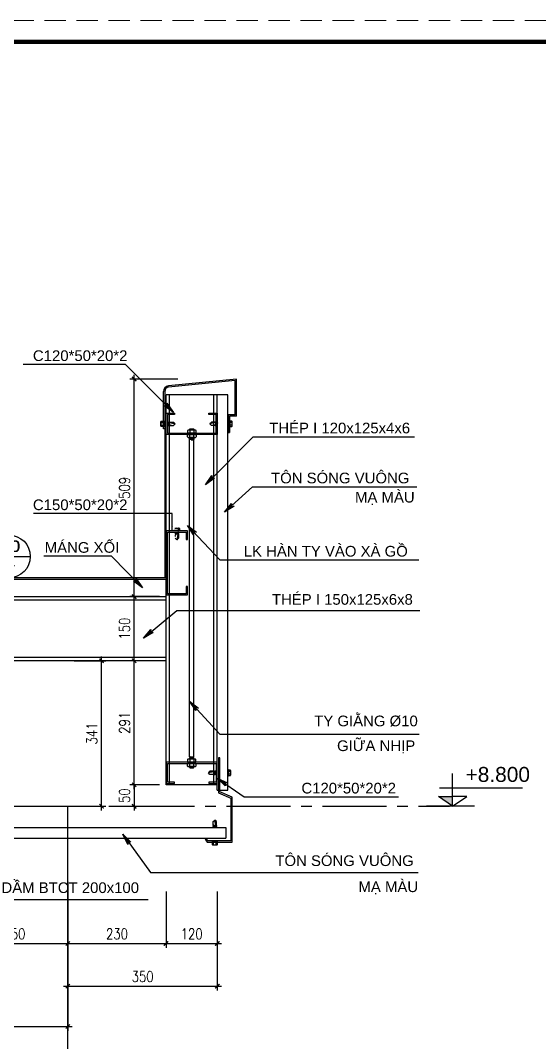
# Model space of a CAD drawing. Header units: inches. Extents: x 651127 to 1529722, y 768575 to 1021311.
# Drawn here: x 1108826 to 1120983, y 804050 to 827975 of the extents above; entities that cross this region are included whole.
import ezdxf
from ezdxf.enums import TextEntityAlignment as Align

# ---------------------------------------------------------------- set-up
doc = ezdxf.new("R2010")
doc.units = ezdxf.units.IN
doc.header["$LTSCALE"] = 1000
doc.header["$MEASUREMENT"] = 0
for name, pattern in [('CENTER2', [1.125, 0.75, -0.125, 0.125, -0.125]), ('HIDDEN', [0.375, 0.25, -0.125]), ('HIDDEN2', [0.1875, 0.125, -0.0625])]:
    doc.linetypes.add(name, pattern=pattern)
doc.layers.get('DEFPOINTS').update_dxf_attribs({"color": 8, "lineweight": 9})
for name, color, linetype in [('DWGshare.com_1', 7, 'Continuous'), ('DWGshare.com_10', 7, 'Continuous'), ('DWGshare.com_16', 2, 'Continuous'), ('DWGshare.com_19', 136, 'Continuous'), ('DWGshare.com_2', 147, 'Continuous'), ('DWGshare.com_25', 154, 'Continuous'), ('DWGshare.com_3', 7, 'Continuous'), ('DWGshare.com_32', 253, 'Continuous'), ('DWGshare.com_33', 9, 'Continuous'), ('DWGshare.com_35', 9, 'Continuous'), ('DWGshare.com_36', 2, 'Continuous'), ('DWGshare.com_4', 8, 'CENTER2'), ('DWGshare.com_41', 51, 'Continuous'), ('DWGshare.com_6', 40, 'Continuous'), ('DWGshare.com_9', 8, 'Continuous')]:
    doc.layers.add(name, color=color, linetype=linetype)
doc.styles.add('DWGshare.com_1', font='VHELVCN.TTF')
doc.styles.add('DWGshare.com_2', font='VHELVEB.TTF')
doc.styles.add('DWGshare.com_4', font='romans.shx', dxfattribs={"width": 0.8})
doc.styles.add('DWGshare.com_6', font='VHELVEN.TTF')
doc.dimstyles.new('DWGshare.com_4', dxfattribs={"dimscale": 100, "dimtxt": 2.5, "dimasz": 2, "dimexe": 1, "dimexo": 1.5, "dimgap": 1, "dimtad": 1, "dimdec": 0, "dimlfac": 0.5, "dimzin": 0, "dimdsep": 46, "dimtxsty": 'DWGshare.com_4', "dimblk": 'DWGshare.com_6', "dimcen": 1.5, "dimdle": 1, "dimclrd": 256, "dimclre": 256, "dimclrt": 7, "dimadec": 0, "dimazin": 0, "dimtfac": 1, "dimtdec": 0, "dimtix": 1, "dimtmove": 2, "dimatfit": 3, "dimldrblk": 'DWGshare.com_6', "dimfxl": 1, "dimtolj": 1, "dimtzin": 0, "dimarcsym": 0})
doc.dimstyles.new('DWGshare.com_6', dxfattribs={"dimscale": 100, "dimtxt": 2.5, "dimasz": 1, "dimexe": 1, "dimexo": 1.5, "dimgap": 1, "dimtad": 1, "dimdec": 0, "dimlfac": 0.1, "dimzin": 0, "dimdsep": 46, "dimtxsty": 'DWGshare.com_4', "dimblk": 'DWGshare.com_1', "dimcen": 1.5, "dimdle": 1, "dimclrd": 256, "dimclre": 256, "dimclrt": 7, "dimadec": 0, "dimazin": 0, "dimtfac": 1, "dimtdec": 0, "dimtix": 1, "dimtmove": 2, "dimatfit": 3, "dimfxl": 1, "dimtolj": 1, "dimtzin": 0, "dimarcsym": 0})

# ---------------------------------------------------------------- blocks, each defined once
blk = doc.blocks.new('DWGshare.com_1')
at = {"color": 0, "linetype": 'ByBlock', "const_width": 0.3}
blk.add_lwpolyline([(-0.5, -0.5), (0.5, 0.5)], dxfattribs=at)
blk = doc.blocks.new('*D863')
at = {"layer": 'DEFPOINTS', "color": 0, "transparency": 16777216}
for p in [(1111489, 819581), (1112661, 819581), (1112236, 814487)]:
    blk.add_point(p, dxfattribs=at)
at = {"layer": 'DWGshare.com_2', "lineweight": -2, "transparency": 16777216}
for p, q in [((1111489, 814387), (1111489, 819681)), ((1112511, 819581), (1111389, 819581)), ((1112086, 814487), (1111389, 814487))]:
    blk.add_line(p, q, dxfattribs=at)
at = {"layer": 'DWGshare.com_2', "lineweight": -2, "transparency": 16777216, "xscale": 100, "yscale": 100, "zscale": 100}
for p, rotation in [((1111489, 819581), 90), ((1111489, 814487), 270)]:
    blk.add_blockref('DWGshare.com_1', p, dxfattribs=dict(at, rotation=rotation))
at = {"layer": 'DWGshare.com_2', "color": 7, "transparency": 16777216, "insert": (1111264, 817034), "char_height": 250, "attachment_point": 5, "rotation": 90, "style": 'DWGshare.com_4'}
blk.add_mtext('\\A1;509', dxfattribs=at)
blk = doc.blocks.new('*D925')
at = {"layer": 'DEFPOINTS', "color": 0, "transparency": 16777216}
for p in [(1109936, 807960), (1107436, 807654), (1109936, 806369)]:
    blk.add_point(p, dxfattribs=at)
at = {"layer": 'DWGshare.com_19', "lineweight": -2, "transparency": 16777216}
for p, q in [((1109936, 807810), (1109936, 806269)), ((1107436, 807504), (1107436, 806269)), ((1107336, 806369), (1110036, 806369))]:
    blk.add_line(p, q, dxfattribs=at)
at = {"layer": 'DWGshare.com_19', "lineweight": -2, "transparency": 16777216, "xscale": 100, "yscale": 100, "zscale": 100, "rotation": 180}
blk.add_blockref('DWGshare.com_1', (1107436, 806369), dxfattribs=at)
at = {"layer": 'DWGshare.com_19', "lineweight": -2, "transparency": 16777216, "xscale": 100, "yscale": 100, "zscale": 100}
blk.add_blockref('DWGshare.com_1', (1109936, 806369), dxfattribs=at)
at = {"layer": 'DWGshare.com_19', "color": 7, "transparency": 16777216, "insert": (1108686, 806594), "char_height": 250, "attachment_point": 5, "style": 'DWGshare.com_4'}
blk.add_mtext('\\A1;250', dxfattribs=at)
blk = doc.blocks.new('DWGshare.com_6')
at = {"linetype": 'CENTER2'}
blk.add_hatch(color=256, dxfattribs=at).paths.add_polyline_path([(-1.3, 0.22), (-1, 0), (-1.3, -0.22), (0, 0)])
blk.add_line((0, 0), (-1, 0), dxfattribs=at)
blk.add_lwpolyline([(-1.3, 0.22), (0, 0), (-1.3, -0.22), (-1, 0), (-1.3, 0.22)], dxfattribs=at)
blk = doc.blocks.new('*D874')
at = {"layer": 'DEFPOINTS', "color": 0, "transparency": 16777216}
for p in [(1109936, 812987), (1110726, 812987), (1109936, 809581)]:
    blk.add_point(p, dxfattribs=at)
at = {"layer": 'DWGshare.com_2', "lineweight": -2, "transparency": 16777216}
for p, q in [((1110086, 812987), (1110826, 812987)), ((1110726, 809481), (1110726, 813087)), ((1110086, 809581), (1110826, 809581))]:
    blk.add_line(p, q, dxfattribs=at)
at = {"layer": 'DWGshare.com_2', "lineweight": -2, "transparency": 16777216, "xscale": 100, "yscale": 100, "zscale": 100}
for p, rotation in [((1110726, 812987), 90), ((1110726, 809581), 270)]:
    blk.add_blockref('DWGshare.com_1', p, dxfattribs=dict(at, rotation=rotation))
at = {"layer": 'DWGshare.com_2', "color": 7, "transparency": 16777216, "insert": (1110501, 811284), "char_height": 250, "attachment_point": 5, "rotation": 90, "style": 'DWGshare.com_4'}
blk.add_mtext('\\A1;341', dxfattribs=at)
blk = doc.blocks.new('*D875')
at = {"layer": 'DEFPOINTS', "color": 0, "ltscale": 100, "transparency": 16777216}
for p in [(1112236, 807738), (1109936, 807478), (1112236, 806369)]:
    blk.add_point(p, dxfattribs=at)
at = {"layer": 'DWGshare.com_19', "lineweight": -2, "ltscale": 100, "transparency": 16777216}
for p, q in [((1112236, 807588), (1112236, 806269)), ((1109936, 807328), (1109936, 806269)), ((1109836, 806369), (1112336, 806369))]:
    blk.add_line(p, q, dxfattribs=at)
at = {"layer": 'DWGshare.com_19', "lineweight": -2, "ltscale": 100, "transparency": 16777216, "xscale": 100, "yscale": 100, "zscale": 100, "rotation": 180}
blk.add_blockref('DWGshare.com_1', (1109936, 806369), dxfattribs=at)
at = {"layer": 'DWGshare.com_19', "lineweight": -2, "ltscale": 100, "transparency": 16777216, "xscale": 100, "yscale": 100, "zscale": 100}
blk.add_blockref('DWGshare.com_1', (1112236, 806369), dxfattribs=at)
at = {"layer": 'DWGshare.com_19', "color": 7, "ltscale": 100, "transparency": 16777216, "insert": (1111086, 806594), "char_height": 250, "attachment_point": 5, "style": 'DWGshare.com_4'}
blk.add_mtext('\\A1;230', dxfattribs=at)
blk = doc.blocks.new('*D876')
at = {"layer": 'DEFPOINTS', "color": 0, "ltscale": 100, "transparency": 16777216}
for p in [(1112236, 807738), (1113436, 807738), (1113436, 806369)]:
    blk.add_point(p, dxfattribs=at)
at = {"layer": 'DWGshare.com_19', "lineweight": -2, "ltscale": 100, "transparency": 16777216}
for p, q in [((1112236, 807588), (1112236, 806269)), ((1113436, 807588), (1113436, 806269)), ((1112136, 806369), (1113536, 806369))]:
    blk.add_line(p, q, dxfattribs=at)
at = {"layer": 'DWGshare.com_19', "lineweight": -2, "ltscale": 100, "transparency": 16777216, "xscale": 100, "yscale": 100, "zscale": 100, "rotation": 180}
blk.add_blockref('DWGshare.com_1', (1112236, 806369), dxfattribs=at)
at = {"layer": 'DWGshare.com_19', "lineweight": -2, "ltscale": 100, "transparency": 16777216, "xscale": 100, "yscale": 100, "zscale": 100}
blk.add_blockref('DWGshare.com_1', (1113436, 806369), dxfattribs=at)
at = {"layer": 'DWGshare.com_19', "color": 7, "ltscale": 100, "transparency": 16777216, "insert": (1112836, 806594), "char_height": 250, "attachment_point": 5, "style": 'DWGshare.com_4'}
blk.add_mtext('\\A1;120', dxfattribs=at)
blk = doc.blocks.new('*D877')
at = {"layer": 'DEFPOINTS', "color": 0, "transparency": 16777216}
for p in [(1111489, 812987), (1112236, 812987), (1112236, 810081)]:
    blk.add_point(p, dxfattribs=at)
at = {"layer": 'DWGshare.com_2', "lineweight": -2, "transparency": 16777216}
for p, q in [((1112086, 812987), (1111389, 812987)), ((1111489, 809981), (1111489, 813087)), ((1112086, 810081), (1111389, 810081))]:
    blk.add_line(p, q, dxfattribs=at)
at = {"layer": 'DWGshare.com_2', "lineweight": -2, "transparency": 16777216, "xscale": 100, "yscale": 100, "zscale": 100}
for p, rotation in [((1111489, 812987), 90), ((1111489, 810081), 270)]:
    blk.add_blockref('DWGshare.com_1', p, dxfattribs=dict(at, rotation=rotation))
at = {"layer": 'DWGshare.com_2', "color": 7, "transparency": 16777216, "insert": (1111264, 811534), "char_height": 250, "attachment_point": 5, "rotation": 90, "style": 'DWGshare.com_4'}
blk.add_mtext('\\A1;291', dxfattribs=at)
blk = doc.blocks.new('*D878')
at = {"layer": 'DEFPOINTS', "color": 0, "transparency": 16777216}
for p in [(1111489, 814487), (1112236, 814487), (1112236, 812987)]:
    blk.add_point(p, dxfattribs=at)
at = {"layer": 'DWGshare.com_2', "lineweight": -2, "transparency": 16777216}
for p, q in [((1112086, 814487), (1111389, 814487)), ((1111489, 812887), (1111489, 814587)), ((1112086, 812987), (1111389, 812987))]:
    blk.add_line(p, q, dxfattribs=at)
at = {"layer": 'DWGshare.com_2', "lineweight": -2, "transparency": 16777216, "xscale": 100, "yscale": 100, "zscale": 100}
for p, rotation in [((1111489, 814487), 90), ((1111489, 812987), 270)]:
    blk.add_blockref('DWGshare.com_1', p, dxfattribs=dict(at, rotation=rotation))
at = {"layer": 'DWGshare.com_2', "color": 7, "transparency": 16777216, "insert": (1111264, 813737), "char_height": 250, "attachment_point": 5, "rotation": 90, "style": 'DWGshare.com_4'}
blk.add_mtext('\\A1;150', dxfattribs=at)
blk = doc.blocks.new('*D879')
at = {"layer": 'DEFPOINTS', "color": 0, "transparency": 16777216}
for p in [(1109936, 807532), (1113436, 807532), (1113436, 805369)]:
    blk.add_point(p, dxfattribs=at)
at = {"layer": 'DWGshare.com_19', "lineweight": -2, "transparency": 16777216}
for p, q in [((1109936, 807382), (1109936, 805269)), ((1113436, 807382), (1113436, 805269)), ((1109836, 805369), (1113536, 805369))]:
    blk.add_line(p, q, dxfattribs=at)
at = {"layer": 'DWGshare.com_19', "lineweight": -2, "transparency": 16777216, "xscale": 100, "yscale": 100, "zscale": 100, "rotation": 180}
blk.add_blockref('DWGshare.com_1', (1109936, 805369), dxfattribs=at)
at = {"layer": 'DWGshare.com_19', "lineweight": -2, "transparency": 16777216, "xscale": 100, "yscale": 100, "zscale": 100}
blk.add_blockref('DWGshare.com_1', (1113436, 805369), dxfattribs=at)
at = {"layer": 'DWGshare.com_19', "color": 7, "transparency": 16777216, "insert": (1111686, 805594), "char_height": 250, "attachment_point": 5, "style": 'DWGshare.com_4'}
blk.add_mtext('\\A1;350', dxfattribs=at)
blk = doc.blocks.new('*D880')
at = {"layer": 'DEFPOINTS', "color": 0, "ltscale": 100, "transparency": 16777216}
for p in [(1112236, 810081), (1110876, 809581), (1111489, 809581)]:
    blk.add_point(p, dxfattribs=at)
at = {"layer": 'DWGshare.com_19', "lineweight": -2, "ltscale": 100, "transparency": 16777216}
for p, q in [((1111489, 810081), (1111489, 810181)), ((1112086, 810081), (1111389, 810081)), ((1111489, 810081), (1111489, 809581)), ((1111026, 809581), (1111589, 809581)), ((1111489, 809581), (1111489, 809481))]:
    blk.add_line(p, q, dxfattribs=at)
at = {"layer": 'DWGshare.com_19', "lineweight": -2, "ltscale": 100, "transparency": 16777216, "xscale": 100, "yscale": 100, "zscale": 100}
for p, rotation in [((1111489, 810081), 270), ((1111489, 809581), 90)]:
    blk.add_blockref('DWGshare.com_1', p, dxfattribs=dict(at, rotation=rotation))
at = {"layer": 'DWGshare.com_19', "color": 7, "ltscale": 100, "transparency": 16777216, "insert": (1111264, 809831), "char_height": 250, "attachment_point": 5, "rotation": 90, "style": 'DWGshare.com_4'}
blk.add_mtext('\\A1;50', dxfattribs=at)
blk = doc.blocks.new('*D914')
at = {"layer": 'DEFPOINTS', "color": 0, "transparency": 16777216}
for p in [(1098936, 807884), (1109936, 807039), (1109936, 804427)]:
    blk.add_point(p, dxfattribs=at)
at = {"layer": 'DWGshare.com_19', "lineweight": -2, "transparency": 16777216}
for p, q in [((1098936, 807734), (1098936, 804327)), ((1109936, 806889), (1109936, 804327)), ((1098836, 804427), (1110036, 804427))]:
    blk.add_line(p, q, dxfattribs=at)
at = {"layer": 'DWGshare.com_19', "lineweight": -2, "transparency": 16777216, "xscale": 100, "yscale": 100, "zscale": 100, "rotation": 180}
blk.add_blockref('DWGshare.com_1', (1098936, 804427), dxfattribs=at)
at = {"layer": 'DWGshare.com_19', "lineweight": -2, "transparency": 16777216, "xscale": 100, "yscale": 100, "zscale": 100}
blk.add_blockref('DWGshare.com_1', (1109936, 804427), dxfattribs=at)
at = {"layer": 'DWGshare.com_19', "color": 7, "transparency": 16777216, "insert": (1104436, 804652), "char_height": 250, "attachment_point": 5, "style": 'DWGshare.com_4'}
blk.add_mtext('\\A1;1100', dxfattribs=at)
blk = doc.blocks.new('*U1077')
h = blk.add_hatch(color=256)
edge = h.paths.add_edge_path()
edge.add_line((182856, 206215), (182856, 206008))
edge.add_line((182856, 206008), (182149, 206715))
edge.add_line((182149, 206715), (182856, 207422))
edge.add_line((182856, 207422), (182856, 207215))
edge.add_arc((182856, 206715), 500, 90, 270)
blk.add_hatch(color=256).paths.add_polyline_path([(182656, 203256), (182656, 203345), (182856, 203345), (182856, 203256)])
for p, q in [((182356, 206715), (183356, 206715)), ((182856, 203256), (182856, 203656)), ((182656, 203345), (182856, 203345))]:
    blk.add_line(p, q)
at = {"color": 143, "linetype": 'HIDDEN2'}
blk.add_line((182856, 206215), (182856, 203656), dxfattribs=at)
blk.add_lwpolyline([(182856, 206215), (182856, 206008), (182149, 206715), (182856, 207422), (182856, 207215, 1)], format="xyb", close=True)
blk.add_circle((182856, 206715), 500)
at = {"style": 'DWGshare.com_2', "flags": 8}
blk.add_attdef('A', text='', height=350, dxfattribs=at).set_placement((182856, 206715), align=Align.BOTTOM_CENTER)
at = {"style": 'DWGshare.com_1', "flags": 8}
blk.add_attdef('S-111', text='', height=250, dxfattribs=at).set_placement((182856, 206653), align=Align.TOP_CENTER)

msp = doc.modelspace()

# ---------------------------------------------------------------- hatches: boundary and pattern name
at = {"layer": 'DWGshare.com_33', "linetype": 'Continuous'}
msp.add_hatch(color=256, dxfattribs=at).paths.add_polyline_path([(1118615, 809806.6), (1118945.4, 809580.6), (1118945.4, 809806.6)])

# ---------------------------------------------------------------- linework, layer by layer
at = {"layer": 'DEFPOINTS', "linetype": 'HIDDEN', "ltscale": 2}
msp.add_lwpolyline([(1090287.6, 768574.8), (1174387.6, 768574.8), (1174387.6, 827974.8), (1090287.6, 827974.8)], close=True, dxfattribs=at)
at = {"layer": 'DWGshare.com_1', "const_width": 100}
msp.add_lwpolyline([(1092287.6, 769074.8), (1173887.6, 769074.8), (1173887.6, 827474.8), (1092287.6, 827474.8)], close=True, dxfattribs=at)
at = {"layer": 'DWGshare.com_25', "ltscale": 0.9}
for p, q in [((1107552.6, 809081.2), (1113635.3, 809081.2)), ((1113635.3, 809081.2), (1113635.3, 808831.2)), ((1107552.6, 808831.2), (1113635.3, 808831.2))]:
    msp.add_line(p, q, dxfattribs=at)
at = {"layer": 'DWGshare.com_3'}
for p in [(1107436.4, 809580.6), (1109936.4, 791951.8)]:
    msp.add_line(p, (1109936.4, 809580.6), dxfattribs=at)
at = {"layer": 'DWGshare.com_32', "ltscale": 0.9}
for p, q in [((1113884.4, 819581.2), (1112293.3, 819420.7)), ((1113854.4, 819548), (1112296.3, 819390.9)), ((1113854.4, 818740.6), (1113854.4, 819548)), ((1113884.4, 818710.6), (1113884.4, 819581.2)), ((1112176.4, 818413.8), (1112176.4, 819291.4)), ((1112206.4, 819291.4), (1112206.4, 816962.2)), ((1113436.4, 809957.1), (1113436.4, 819210.6)), ((1113686.4, 819210.6), (1113436.4, 819210.6)), ((1113686.4, 809957.1), (1113686.4, 819210.6)), ((1113690, 818740.6), (1113690, 818328.2)), ((1113720, 818710.6), (1113720, 818328.2)), ((1112206.4, 818413.8), (1112176.4, 818413.8)), ((1113690, 818328.2), (1113720, 818328.2)), ((1113436.4, 809957.1), (1113686.4, 809957.1))]:
    msp.add_line(p, q, dxfattribs=at)
at = {"layer": 'DWGshare.com_32', "ltscale": 100}
for p, q in [((1113854.4, 818740.6), (1113690, 818740.6)), ((1113884.4, 818710.6), (1113720, 818710.6))]:
    msp.add_line(p, q, dxfattribs=at)
at = {"layer": 'DWGshare.com_32', "ltscale": 0.9}
msp.add_lwpolyline([(1107436.4, 818417.5), (1107436.4, 814896.9), (1112236.4, 814896.9), (1112236.4, 819080.7), (1112206.4, 819080.7), (1112206.4, 814926.9), (1107466.4, 814926.9), (1107466.4, 818417.5), (1107436.4, 818417.5)], dxfattribs=at)
for points in [[(1112436.4, 818754.4), (1112266.4, 818754.4), (1112266.4, 818314.4), (1113406.4, 818314.4), (1113406.4, 818754.4), (1113236.4, 818754.4), (1113236.4, 818784.4), (1113436.4, 818784.4), (1113436.4, 818284.4), (1112236.4, 818284.4), (1112236.4, 818784.4), (1112436.4, 818784.4)], [(1112706.4, 814726.9), (1112706.4, 814556.9), (1112266.4, 814556.9), (1112266.4, 815996.9), (1112706.4, 815996.9), (1112706.4, 815826.9), (1112736.4, 815826.9), (1112736.4, 816026.9), (1112236.4, 816026.9), (1112236.4, 814526.9), (1112736.4, 814526.9), (1112736.4, 814726.9)], [(1112436.4, 810142.2), (1112266.4, 810142.2), (1112266.4, 810582.2), (1113406.4, 810582.2), (1113406.4, 810142.2), (1113236.4, 810142.2), (1113236.4, 810112.2), (1113436.4, 810112.2), (1113436.4, 810612.2), (1112236.4, 810612.2), (1112236.4, 810112.2), (1112436.4, 810112.2)], [(1113491.7, 809917.6), (1113491.7, 810718.2), (1113461.7, 810718.2), (1113461.7, 809898), (1113752.6, 809770.5), (1113752.6, 808770.5), (1113214.6, 808770.5), (1113172.9, 808831.2), (1113148.2, 808814.2), (1113198.8, 808740.5), (1113782.6, 808740.5), (1113782.6, 809790.1)]]:
    msp.add_lwpolyline(points, close=True, dxfattribs=at)
for radius in [130, 100]:
    msp.add_arc((1112306.4, 819291.4), radius, 95.75881, 180, dxfattribs=at)
at = {"layer": 'DWGshare.com_33', "linetype": 'Continuous'}
for p, q in [((1118945.4, 809580.6), (1118945.4, 810347.7)), ((1120582.6, 810005.9), (1118642.1, 810005.9)), ((1118615, 809806.6), (1118945.4, 809806.6)), ((1118945.4, 809580.6), (1118615, 809806.6)), ((1119275.9, 809806.6), (1118945.4, 809806.6)), ((1118945.4, 809580.6), (1119275.9, 809806.6)), ((1119457, 809580.6), (1118332, 809580.6))]:
    msp.add_line(p, q, dxfattribs=at)
at = {"layer": 'DWGshare.com_35'}
for p, q in [((1112112, 818488.1), (1112112, 818580.7)), ((1112119, 818597.4), (1112166.3, 818597.4)), ((1112119, 818564), (1112166.3, 818564)), ((1112119, 818504.8), (1112166.3, 818504.8)), ((1112166.3, 818604.9), (1112166.3, 818463.9)), ((1112166.3, 818604.9), (1112173.8, 818604.9)), ((1112173.8, 818604.9), (1112173.8, 818463.9)), ((1112173.8, 818588.4), (1112176.4, 818588.4)), ((1112173.8, 818480.3), (1112176.4, 818480.3)), ((1112176.4, 818588.4), (1112176.4, 818480.3)), ((1112273.4, 818579.4), (1112270, 818576)), ((1112270, 818554.2), (1112282.2, 818496.6)), ((1112270, 818492.5), (1112274.2, 818496.6)), ((1112273.4, 818579.4), (1112289.5, 818489.4)), ((1112273.4, 818579.4), (1112280.6, 818572.2)), ((1112274.2, 818496.6), (1112282.2, 818496.6)), ((1112280.6, 818572.2), (1112296.7, 818496.6)), ((1112280.6, 818572.2), (1112288.7, 818572.2)), ((1112289.5, 818489.4), (1112282.2, 818496.6)), ((1112295.9, 818579.4), (1112288.7, 818572.2)), ((1112288.7, 818572.2), (1112304.7, 818496.6)), ((1112289.5, 818489.4), (1112296.7, 818496.6)), ((1112295.9, 818579.4), (1112312, 818489.4)), ((1112295.9, 818579.4), (1112303.1, 818572.2)), ((1112296.7, 818496.6), (1112304.7, 818496.6)), ((1112303.1, 818572.2), (1112319.2, 818496.6)), ((1112303.1, 818572.2), (1112313.9, 818572.2)), ((1112312, 818489.4), (1112304.7, 818496.6)), ((1112312, 818489.4), (1112319.2, 818496.6)), ((1112318.2, 818576.5), (1112313.9, 818572.2)), ((1112321.1, 818560), (1112313.9, 818572.2)), ((1112318.2, 818576.5), (1112321.1, 818560)), ((1112318.2, 818576.5), (1112322.5, 818572.2)), ((1112319.2, 818496.6), (1112410, 818496.6)), ((1112321.1, 818560), (1112322.5, 818572.2)), ((1112321.1, 818560), (1112447.8, 818534.4)), ((1112321.1, 818560), (1112410, 818560)), ((1112322.5, 818572.2), (1112410, 818572.2)), ((1112410, 818572.2), (1112447.8, 818534.4)), ((1112410, 818572.2), (1112410, 818560)), ((1112410, 818560), (1112447.8, 818534.4)), ((1112410, 818496.6), (1112447.8, 818534.4)), ((1113298.5, 818572.2), (1113260.8, 818534.4)), ((1113298.5, 818560), (1113260.8, 818534.4)), ((1113387.5, 818560), (1113260.8, 818534.4)), ((1113298.5, 818496.6), (1113260.8, 818534.4)), ((1113298.5, 818572.2), (1113298.5, 818560)), ((1113386.1, 818572.2), (1113298.5, 818572.2)), ((1113387.5, 818560), (1113298.5, 818560)), ((1113389.4, 818496.6), (1113298.5, 818496.6)), ((1113390.4, 818576.5), (1113386.1, 818572.2)), ((1113387.5, 818560), (1113386.1, 818572.2)), ((1113390.4, 818576.5), (1113387.5, 818560)), ((1113387.5, 818560), (1113394.7, 818572.2)), ((1113405.4, 818572.2), (1113389.4, 818496.6)), ((1113396.6, 818489.4), (1113389.4, 818496.6)), ((1113390.4, 818576.5), (1113394.7, 818572.2)), ((1113405.4, 818572.2), (1113394.7, 818572.2)), ((1113412.7, 818579.4), (1113396.6, 818489.4)), ((1113396.6, 818489.4), (1113403.8, 818496.6)), ((1113419.9, 818572.2), (1113403.8, 818496.6)), ((1113411.9, 818496.6), (1113403.8, 818496.6)), ((1113412.7, 818579.4), (1113405.4, 818572.2)), ((1113427.9, 818572.2), (1113411.9, 818496.6)), ((1113419.1, 818489.4), (1113411.9, 818496.6)), ((1113412.7, 818579.4), (1113419.9, 818572.2)), ((1113435.2, 818579.4), (1113419.1, 818489.4)), ((1113419.1, 818489.4), (1113426.3, 818496.6)), ((1113427.9, 818572.2), (1113419.9, 818572.2)), ((1113438.6, 818554.2), (1113426.3, 818496.6)), ((1113434.4, 818496.6), (1113426.3, 818496.6)), ((1113435.2, 818579.4), (1113427.9, 818572.2)), ((1113438.6, 818492.5), (1113434.4, 818496.6)), ((1113435.2, 818579.4), (1113438.6, 818576)), ((1113722.6, 818588.4), (1113720, 818588.4)), ((1113720, 818588.4), (1113720, 818480.3)), ((1113722.6, 818480.3), (1113720, 818480.3)), ((1113730.1, 818604.9), (1113722.6, 818604.9)), ((1113722.6, 818604.9), (1113722.6, 818463.9)), ((1113730.1, 818604.9), (1113730.1, 818463.9)), ((1113777.4, 818597.4), (1113730.1, 818597.4)), ((1113777.4, 818564), (1113730.1, 818564)), ((1113777.4, 818504.8), (1113730.1, 818504.8)), ((1113784.4, 818488.1), (1113784.4, 818580.7)), ((1112166.3, 818471.4), (1112119, 818471.4)), ((1112173.8, 818463.9), (1112166.3, 818463.9)), ((1113722.6, 818463.9), (1113730.1, 818463.9)), ((1113730.1, 818471.4), (1113777.4, 818471.4)), ((1112440.1, 816091.3), (1112532.7, 816091.3)), ((1112515.9, 816084.3), (1112515.9, 816037)), ((1112549.4, 816084.3), (1112549.4, 816037)), ((1112556.9, 816037), (1112415.9, 816037)), ((1112556.9, 816029.5), (1112415.9, 816029.5)), ((1112540.4, 816026.9), (1112432.3, 816026.9)), ((1112531.4, 815993.5), (1112441.4, 815977.4)), ((1112531.4, 815971), (1112441.4, 815954.9)), ((1112506.2, 815996.9), (1112448.6, 815984.7)), ((1112524.2, 815986.3), (1112448.6, 815970.2)), ((1112524.2, 815978.2), (1112448.6, 815962.2)), ((1112524.2, 815963.8), (1112448.6, 815947.7)), ((1112448.6, 815856.9), (1112486.4, 815819.1)), ((1112512, 815945.8), (1112486.4, 815819.1)), ((1112524.2, 815856.9), (1112486.4, 815819.1)), ((1112512, 815856.9), (1112486.4, 815819.1)), ((1112512, 815945.8), (1112524.2, 815953)), ((1112528.5, 815948.7), (1112512, 815945.8)), ((1112512, 815945.8), (1112524.2, 815944.4)), ((1112512, 815945.8), (1112512, 815856.9)), ((1112524.2, 815856.9), (1112512, 815856.9)), ((1112531.4, 815993.5), (1112524.2, 815986.3)), ((1112524.2, 815986.3), (1112524.2, 815978.2)), ((1112531.4, 815971), (1112524.2, 815978.2)), ((1112531.4, 815971), (1112524.2, 815963.8)), ((1112524.2, 815963.8), (1112524.2, 815953)), ((1112528.5, 815948.7), (1112524.2, 815953)), ((1112528.5, 815948.7), (1112524.2, 815944.4)), ((1112524.2, 815944.4), (1112524.2, 815856.9)), ((1112531.4, 815993.5), (1112528, 815996.9)), ((1112540.4, 816029.5), (1112540.4, 816026.9)), ((1112556.9, 816037), (1112556.9, 816029.5)), ((1113264.9, 810400), (1113227.1, 810362.2)), ((1113353.9, 810387.9), (1113227.1, 810362.2)), ((1113264.9, 810387.9), (1113227.1, 810362.2)), ((1113264.9, 810324.4), (1113227.1, 810362.2)), ((1113352.5, 810400), (1113264.9, 810400)), ((1113264.9, 810400), (1113264.9, 810387.9)), ((1113353.9, 810387.9), (1113264.9, 810387.9)), ((1113356.8, 810404.3), (1113352.5, 810400)), ((1113353.9, 810387.9), (1113352.5, 810400)), ((1113356.8, 810404.3), (1113353.9, 810387.9)), ((1113353.9, 810387.9), (1113361.1, 810400)), ((1113371.8, 810400), (1113355.8, 810324.4)), ((1113356.8, 810404.3), (1113361.1, 810400)), ((1113371.8, 810400), (1113361.1, 810400)), ((1113379, 810407.2), (1113363, 810317.2)), ((1113386.2, 810400), (1113370.2, 810324.4)), ((1113379, 810407.2), (1113371.8, 810400)), ((1113394.3, 810400), (1113378.3, 810324.4)), ((1113379, 810407.2), (1113386.2, 810400)), ((1113401.5, 810407.2), (1113385.5, 810317.2)), ((1113394.3, 810400), (1113386.2, 810400)), ((1113404.9, 810382.1), (1113392.7, 810324.4)), ((1113401.5, 810407.2), (1113394.3, 810400)), ((1113401.5, 810407.2), (1113404.9, 810403.8)), ((1113686.4, 810416.3), (1113686.4, 810308.2)), ((1113689, 810416.3), (1113686.4, 810416.3)), ((1113689, 810432.7), (1113689, 810291.7)), ((1113696.5, 810432.7), (1113689, 810432.7)), ((1113696.5, 810432.7), (1113696.5, 810291.7)), ((1113743.8, 810425.2), (1113696.5, 810425.2)), ((1113743.8, 810391.8), (1113696.5, 810391.8)), ((1113750.8, 810316), (1113750.8, 810408.5)), ((1113355.8, 810324.4), (1113264.9, 810324.4)), ((1113363, 810317.2), (1113355.8, 810324.4)), ((1113363, 810317.2), (1113370.2, 810324.4)), ((1113378.3, 810324.4), (1113370.2, 810324.4)), ((1113385.5, 810317.2), (1113378.3, 810324.4)), ((1113385.5, 810317.2), (1113392.7, 810324.4)), ((1113400.8, 810324.4), (1113392.7, 810324.4)), ((1113404.9, 810320.3), (1113400.8, 810324.4)), ((1113689, 810308.2), (1113686.4, 810308.2)), ((1113689, 810291.7), (1113696.5, 810291.7)), ((1113743.8, 810332.7), (1113696.5, 810332.7)), ((1113696.5, 810299.2), (1113743.8, 810299.2)), ((1113338.8, 809221.2), (1113376.6, 809259)), ((1113338.8, 809130.3), (1113338.8, 809221.2)), ((1113414.4, 809221.2), (1113376.6, 809259)), ((1113402.2, 809221.2), (1113376.6, 809259)), ((1113402.2, 809132.3), (1113376.6, 809259)), ((1113414.4, 809221.2), (1113402.2, 809221.2)), ((1113402.2, 809132.3), (1113402.2, 809221.2)), ((1113414.4, 809133.6), (1113414.4, 809221.2)), ((1113331.6, 809123.1), (1113338.8, 809130.3)), ((1113331.6, 809123.1), (1113338.8, 809115.9)), ((1113421.6, 809107.1), (1113331.6, 809123.1)), ((1113331.6, 809100.6), (1113338.8, 809107.8)), ((1113331.6, 809100.6), (1113338.8, 809093.4)), ((1113421.6, 809084.6), (1113331.6, 809100.6)), ((1113334.6, 809081.2), (1113338.8, 809085.3)), ((1113414.4, 809114.3), (1113338.8, 809130.3)), ((1113338.8, 809107.8), (1113338.8, 809115.9)), ((1113414.4, 809099.9), (1113338.8, 809115.9)), ((1113414.4, 809091.8), (1113338.8, 809107.8)), ((1113338.8, 809085.3), (1113338.8, 809093.4)), ((1113396.4, 809081.2), (1113338.8, 809093.4)), ((1113402.2, 809132.3), (1113414.4, 809133.6)), ((1113418.7, 809129.3), (1113402.2, 809132.3)), ((1113402.2, 809132.3), (1113414.4, 809125)), ((1113418.7, 809129.3), (1113414.4, 809133.6)), ((1113418.7, 809129.3), (1113414.4, 809125)), ((1113414.4, 809114.3), (1113414.4, 809125)), ((1113421.6, 809107.1), (1113414.4, 809114.3)), ((1113421.6, 809107.1), (1113414.4, 809099.9)), ((1113414.4, 809091.8), (1113414.4, 809099.9)), ((1113421.6, 809084.6), (1113414.4, 809091.8)), ((1113421.6, 809084.6), (1113418.2, 809081.2)), ((1113447.1, 808737.9), (1113306.1, 808737.9)), ((1113306.1, 808737.9), (1113306.1, 808730.4)), ((1113447.1, 808730.4), (1113306.1, 808730.4)), ((1113313.6, 808730.4), (1113313.6, 808683.2)), ((1113322.5, 808737.9), (1113322.5, 808740.5)), ((1113430.6, 808740.5), (1113322.5, 808740.5)), ((1113330.3, 808676.1), (1113422.9, 808676.1)), ((1113347, 808683.2), (1113347, 808730.4)), ((1113406.1, 808683.2), (1113406.1, 808730.4)), ((1113430.6, 808737.9), (1113430.6, 808740.5)), ((1113439.6, 808683.2), (1113439.6, 808730.4)), ((1113447.1, 808730.4), (1113447.1, 808737.9))]:
    msp.add_line(p, q, dxfattribs=at)
for centre, radius, start, end in [((1112135.4, 818580.7), 23.4, 134.51051, 225.48949), ((1112177.8, 818534.4), 65.8, 153.32156, 206.67844), ((1112112, 818504.8), 2.7034e-12, 34.3461, 28.21321), ((1112135.4, 818488.1), 23.4, 134.51051, 225.48949), ((1113761, 818580.7), 23.4, 314.51051, 45.48949), ((1113718.6, 818534.4), 65.8, 333.32156, 26.67844), ((1113761, 818488.1), 23.4, 314.51051, 45.48949), ((1113784.4, 818504.8), 2.7034e-12, 151.78679, 145.6539), ((1112486.4, 816025.4), 65.8, 63.32156, 116.67844), ((1112532.7, 816067.8), 23.4, 44.51051, 135.48949), ((1113727.3, 810408.5), 23.4, 314.51051, 45.48949), ((1113684.9, 810362.2), 65.8, 333.32156, 26.67844), ((1113727.3, 810316), 23.4, 314.51051, 45.48949), ((1113750.8, 810332.7), 2.7034e-12, 151.78679, 145.6539), ((1113330.3, 808699.6), 23.4, 224.51051, 315.48949), ((1113376.6, 808742), 65.8, 243.32156, 296.67844), ((1113347, 808676.1), 2.7034e-12, 61.78679, 55.6539), ((1113422.9, 808699.6), 23.4, 224.51051, 315.48949)]:
    msp.add_arc(centre, radius, start, end, dxfattribs=at)
for points in [[(1112321.1, 818560), (1112317.7, 818556), (1112305.6, 818541.6), (1112319.4, 818507.9), (1112346.9, 818498.4), (1112362, 818497.1), (1112367.9, 818496.6)], [(1113387.5, 818560), (1113390.9, 818556), (1113403, 818541.6), (1113389.2, 818507.9), (1113361.7, 818498.4), (1113346.6, 818497.1), (1113340.6, 818496.6)], [(1112512, 815945.8), (1112508, 815949.2), (1112493.6, 815961.3), (1112459.9, 815947.5), (1112450.4, 815920), (1112449.1, 815904.9), (1112448.6, 815898.9)], [(1113353.9, 810387.9), (1113357.2, 810383.9), (1113369.4, 810369.5), (1113355.6, 810335.8), (1113328.1, 810326.3), (1113313, 810325), (1113307, 810324.4)], [(1113402.2, 809132.3), (1113398.2, 809128.9), (1113383.8, 809116.7), (1113350.1, 809130.5), (1113340.6, 809158.1), (1113339.3, 809173.2), (1113338.8, 809179.1)]]:
    msp.add_open_spline(points, degree=3, knots=[0, 0, 0, 0, 15.2316241, 54.6754093, 82.1600205, 100.1389207, 100.1389207, 100.1389207, 100.1389207], dxfattribs=at)
at = {"layer": 'DWGshare.com_36'}
for p, q in [((1112740, 818374.1), (1112740, 818318.6)), ((1112740, 818318.6), (1112940, 818318.6)), ((1112740, 818280.2), (1112940, 818280.2)), ((1112740, 818224.7), (1112740, 818280.2)), ((1112913.5, 818385.2), (1112766.6, 818385.2)), ((1112790, 818398.8), (1112796.3, 818405.1)), ((1112790, 818398.8), (1112796.3, 818392.6)), ((1112790, 818386.3), (1112796.3, 818392.6)), ((1112790, 818386.3), (1112791.1, 818385.2)), ((1112793.1, 818374.1), (1112793.1, 818318.6)), ((1112793.1, 818224.7), (1112793.1, 818280.2)), ((1112796.3, 818413.9), (1112882.3, 818413.9)), ((1112796.3, 818405.1), (1112796.3, 818413.9)), ((1112840, 818410.1), (1112796.3, 818405.1)), ((1112883.8, 818402.6), (1112796.3, 818392.6)), ((1112883.8, 818390.1), (1112841.4, 818385.2)), ((1112886.9, 818405.7), (1112882.3, 818413.9)), ((1112886.9, 818405.7), (1112883.8, 818402.6)), ((1112890, 818396.3), (1112883.8, 818402.6)), ((1112890, 818396.3), (1112883.8, 818390.1)), ((1112888.6, 818385.2), (1112883.8, 818390.1)), ((1112886.9, 818374.1), (1112886.9, 818318.6)), ((1112886.9, 818224.7), (1112886.9, 818280.2)), ((1112940, 818318.6), (1112940, 818374.1)), ((1112940, 818280.2), (1112940, 818224.7)), ((1112913.5, 818213.6), (1112766.6, 818213.6)), ((1112786.4, 810736.1), (1112786.4, 818213.6)), ((1112790, 818210.5), (1112793.1, 818213.6)), ((1112790, 818210.5), (1112796.3, 818204.2)), ((1112790, 818198), (1112796.3, 818204.2)), ((1112790, 818198), (1112796.3, 818191.7)), ((1112790, 818185.5), (1112796.3, 818191.7)), ((1112790, 818185.5), (1112796.3, 818179.2)), ((1112790, 818173), (1112796.3, 818179.2)), ((1112790, 818173), (1112796.3, 818166.7)), ((1112790, 818160.5), (1112796.3, 818166.7)), ((1112877.9, 818213.6), (1112796.3, 818204.2)), ((1112883.8, 818201.7), (1112796.3, 818191.7)), ((1112883.8, 818189.2), (1112796.3, 818179.2)), ((1112883.8, 818176.7), (1112796.3, 818166.7)), ((1112883.8, 818164.2), (1112821.2, 818158)), ((1112890, 818208), (1112883.8, 818201.7)), ((1112890, 818195.5), (1112883.8, 818201.7)), ((1112890, 818195.5), (1112883.8, 818189.2)), ((1112890, 818183), (1112883.8, 818189.2)), ((1112890, 818183), (1112883.8, 818176.7)), ((1112890, 818170.5), (1112883.8, 818176.7)), ((1112890, 818170.5), (1112883.8, 818164.2)), ((1112890, 818158), (1112883.8, 818164.2)), ((1112890, 818208), (1112884.4, 818213.6)), ((1112886.4, 810738.6), (1112886.4, 818158)), ((1112736.4, 810671.9), (1112736.4, 810616.4)), ((1112736.4, 810616.4), (1112936.4, 810616.4)), ((1112736.4, 810578.1), (1112936.4, 810578.1)), ((1112736.4, 810522.5), (1112736.4, 810578.1)), ((1112909.8, 810683.1), (1112762.9, 810683.1)), ((1112786.4, 810736.1), (1112792.6, 810729.9)), ((1112786.4, 810723.6), (1112792.6, 810729.9)), ((1112786.4, 810723.6), (1112792.6, 810717.4)), ((1112786.4, 810711.1), (1112792.6, 810717.4)), ((1112786.4, 810711.1), (1112792.6, 810704.9)), ((1112786.4, 810698.6), (1112792.6, 810704.9)), ((1112786.4, 810698.6), (1112792.6, 810692.4)), ((1112786.4, 810686.1), (1112792.6, 810692.4)), ((1112786.4, 810686.1), (1112789.4, 810683.1)), ((1112789.5, 810671.9), (1112789.5, 810616.4)), ((1112789.5, 810522.5), (1112789.5, 810578.1)), ((1112880.1, 810719.9), (1112792.6, 810729.9)), ((1112880.1, 810707.4), (1112792.6, 810717.4)), ((1112880.1, 810694.9), (1112792.6, 810704.9)), ((1112874.2, 810683.1), (1112792.6, 810692.4)), ((1112880.1, 810732.4), (1112817.5, 810738.6)), ((1112886.4, 810738.6), (1112880.1, 810732.4)), ((1112886.4, 810726.1), (1112880.1, 810732.4)), ((1112886.4, 810726.1), (1112880.1, 810719.9)), ((1112886.4, 810713.6), (1112880.1, 810719.9)), ((1112886.4, 810713.6), (1112880.1, 810707.4)), ((1112886.4, 810701.1), (1112880.1, 810707.4)), ((1112886.4, 810701.1), (1112880.1, 810694.9)), ((1112886.4, 810688.6), (1112880.1, 810694.9)), ((1112886.4, 810688.6), (1112880.8, 810683.1)), ((1112883.3, 810671.9), (1112883.3, 810616.4)), ((1112883.3, 810522.5), (1112883.3, 810578.1)), ((1112936.4, 810616.4), (1112936.4, 810671.9)), ((1112936.4, 810578.1), (1112936.4, 810522.5)), ((1112909.8, 810511.4), (1112762.9, 810511.4)), ((1112786.4, 810510.3), (1112787.5, 810511.4)), ((1112786.4, 810510.3), (1112792.6, 810504)), ((1112786.4, 810497.8), (1112792.6, 810504)), ((1112786.4, 810497.8), (1112792.6, 810491.5)), ((1112880.1, 810494.1), (1112792.6, 810504)), ((1112792.6, 810491.5), (1112792.6, 810482.8)), ((1112836.4, 810486.6), (1112792.6, 810491.5)), ((1112792.6, 810482.8), (1112878.7, 810482.8)), ((1112880.1, 810506.6), (1112837.7, 810511.4)), ((1112883.3, 810490.9), (1112878.7, 810482.8)), ((1112885, 810511.4), (1112880.1, 810506.6)), ((1112886.4, 810500.3), (1112880.1, 810506.6)), ((1112886.4, 810500.3), (1112880.1, 810494.1)), ((1112883.3, 810490.9), (1112880.1, 810494.1))]:
    msp.add_line(p, q, dxfattribs=at)
at = {"layer": 'DWGshare.com_36', "color": 9}
for p, q in [((1112754.2, 818318.6), (1112754.2, 818314.4)), ((1112754.2, 818314.4), (1112925.8, 818314.4)), ((1112754.2, 818284.4), (1112925.8, 818284.4)), ((1112754.2, 818280.2), (1112754.2, 818284.4)), ((1112885.4, 818408.4), (1112790, 818398.8)), ((1112890, 818396.3), (1112790, 818386.3)), ((1112925.8, 818318.6), (1112925.8, 818314.4)), ((1112925.8, 818280.2), (1112925.8, 818284.4)), ((1112820.7, 818213.6), (1112790, 818210.5)), ((1112890, 818208), (1112790, 818198)), ((1112890, 818195.5), (1112790, 818185.5)), ((1112890, 818183), (1112790, 818173)), ((1112890, 818170.5), (1112790, 818160.5)), ((1112821.2, 818158), (1112890, 818158)), ((1112750.6, 810616.4), (1112750.6, 810612.2)), ((1112750.6, 810612.2), (1112922.2, 810612.2)), ((1112750.6, 810582.2), (1112922.2, 810582.2)), ((1112750.6, 810578.1), (1112750.6, 810582.2)), ((1112886.4, 810726.1), (1112786.4, 810736.1)), ((1112886.4, 810713.6), (1112786.4, 810723.6)), ((1112886.4, 810701.1), (1112786.4, 810711.1)), ((1112886.4, 810688.6), (1112786.4, 810698.6)), ((1112817.1, 810683.1), (1112786.4, 810686.1)), ((1112817.5, 810738.6), (1112886.4, 810738.6)), ((1112922.2, 810616.4), (1112922.2, 810612.2)), ((1112922.2, 810578.1), (1112922.2, 810582.2)), ((1112886.4, 810500.3), (1112786.4, 810510.3)), ((1112881.8, 810488.3), (1112786.4, 810497.8))]:
    msp.add_line(p, q, dxfattribs=at)
at = {"layer": 'DWGshare.com_36'}
for centre, radius, start, end in [((1112766.6, 818348), 37.2, 44.51051, 135.48949), ((1112840, 818280.7), 104.5, 63.32156, 116.67844), ((1112886.9, 818385.2), 4.2911e-12, 241.78679, 235.6539), ((1112913.5, 818348), 37.2, 44.51051, 135.48949), ((1112766.6, 818250.8), 37.2, 224.51051, 315.48949), ((1112840, 818318.1), 104.5, 243.32156, 296.67844), ((1112913.5, 818250.8), 37.2, 224.51051, 315.48949), ((1112886.9, 818213.6), 4.2911e-12, 124.3461, 118.21321), ((1112762.9, 810645.9), 37.2, 44.51051, 135.48949), ((1112836.4, 810578.6), 104.5, 63.32156, 116.67844), ((1112883.3, 810683.1), 4.2911e-12, 241.78679, 235.6539), ((1112909.8, 810645.9), 37.2, 44.51051, 135.48949), ((1112762.9, 810548.6), 37.2, 224.51051, 315.48949), ((1112836.4, 810615.9), 104.5, 243.32156, 296.67844), ((1112909.8, 810548.6), 37.2, 224.51051, 315.48949), ((1112883.3, 810511.4), 4.2911e-12, 124.3461, 118.21321)]:
    msp.add_arc(centre, radius, start, end, dxfattribs=at)
at = {"layer": 'DWGshare.com_4', "ltscale": 2}
msp.add_line((1093399.4, 809580.6), (1118873.2, 809580.6), dxfattribs=at)
at = {"layer": 'DWGshare.com_41', "ltscale": 0.9}
for p, q in [((1112236.4, 810081.2), (1112236.4, 819210.6)), ((1113436.4, 819210.6), (1112236.4, 819210.6)), ((1112316.4, 810081.2), (1112316.4, 819210.6)), ((1113356.4, 810081.2), (1113356.4, 819210.6)), ((1113436.4, 810081.2), (1113436.4, 819210.6)), ((1112236.4, 814486.8), (1107536.4, 814486.8)), ((1112236.4, 814406.8), (1107536.4, 814406.8)), ((1112236.4, 813066.8), (1107536.4, 813066.8)), ((1112236.4, 812986.8), (1107536.4, 812986.8)), ((1113436.4, 810081.2), (1112236.4, 810081.2))]:
    msp.add_line(p, q, dxfattribs=at)

# ---------------------------------------------------------------- block references
at = {"layer": 'DWGshare.com_6', "linetype": 'HIDDEN'}
ref = msp.add_blockref('*U1077', (925701.5, 608713.7), dxfattribs=at)
ref.add_attrib('S-111', '---', dxfattribs={"layer": '0', "height": 250, "style": 'DWGshare.com_1'}).set_placement((1108557.2, 815366.2), align=Align.TOP_CENTER)
ref.add_attrib('A', '1b', dxfattribs={"layer": '0', "height": 350, "style": 'DWGshare.com_2'}).set_placement((1108557.2, 815428.7), align=Align.BOTTOM_CENTER)

# ---------------------------------------------------------------- texts
at = {"layer": 'DWGshare.com_10', "style": 'DWGshare.com_6'}
for s, p in [('C120*50*20*2', (1109118.3, 820002.9)), ('THEÙP I 120x125x4x6', (1114651.6, 818309.3)), ('TOÂN SOÙNG VUOÂNG', (1114694.3, 817139.6)), ('MAÏ MAØU', (1116661.3, 816690.6)), ('C150*50*20*2', (1109118.3, 816512.7)), ('MAÙNG XOÁI', (1109394.1, 815514.4)), ('LK HAØN TY VAØO XAØ GOÀ', (1114055.5, 815425.2)), ('THEÙP I 150x125x6x8', (1114715.4, 814297.9)), ('TY GIAÈNG Þ10', (1115705.6, 811452.8)), ('GIÖÕA NHÒP', (1116239.9, 810872.7)), ('C120*50*20*2', (1115406.1, 809880)), ('TOÂN SOÙNG VUOÂNG', (1114795.6, 808182.1)), ('DAÀM BTCT 200x100', (1108381.8, 807550.1)), ('MAÏ MAØU', (1116741.8, 807571.8))]:
    msp.add_text(s, height=250, dxfattribs=at).set_placement(p)
at = {"layer": 'DWGshare.com_16', "style": 'DWGshare.com_6'}
msp.add_text('+8.800', height=350, dxfattribs=at).set_placement((1120003.7, 810326.3), align=Align.MIDDLE)

# ---------------------------------------------------------------- dimensions: what is measured, and where the dimension line sits
at = {"layer": 'DWGshare.com_19', "ltscale": 100}
for base, p1, p2, angle, picture, middle in [((1111489.1, 809581.2), (1112236.4, 810081.2), (1110876.4, 809581.2), 90, '*D880', (1111264.1, 809831.2)), ((1112236.4, 806368.7), (1109936.4, 807478), (1112236.4, 807738), 180, '*D875', (1111086.4, 806593.7)), ((1113436.4, 806368.7), (1112236.4, 807738), (1113436.4, 807738), 180, '*D876', (1112836.4, 806593.7))]:
    dim = msp.add_linear_dim(base=base, p1=p1, p2=p2, angle=angle, dimstyle='DWGshare.com_6', dxfattribs=at)
    dim.commit()
    dim.dimension.update_dxf_attribs({"geometry": picture, "text_midpoint": middle})
at = {"layer": 'DWGshare.com_19'}
for base, p1, p2, picture, middle in [((1109936.4, 806368.7), (1107436.4, 807654.3), (1109936.4, 807959.8), '*D925', (1108686.4, 806593.7)), ((1109936.4, 804426.6), (1098936.4, 807884), (1109936.4, 807039.2), '*D914', (1104436.4, 804651.6)), ((1113436.4, 805368.6), (1109936.4, 807532.3), (1113436.4, 807532.3), '*D879', (1111686.4, 805593.6))]:
    dim = msp.add_linear_dim(base=base, p1=p1, p2=p2, dimstyle='DWGshare.com_6', dxfattribs=at)
    dim.commit()
    dim.dimension.update_dxf_attribs({"geometry": picture, "text_midpoint": middle})
at = {"layer": 'DWGshare.com_2'}
for base, p1, p2, picture, middle in [((1111489.1, 819581.2), (1112236.4, 814486.8), (1112660.9, 819581.2), '*D863', (1111264.1, 817034)), ((1111489.1, 814486.8), (1112236.4, 812986.8), (1112236.4, 814486.8), '*D878', (1111264.1, 813736.8)), ((1110726.4, 812986.8), (1109936.4, 809581.2), (1109936.4, 812986.8), '*D874', (1110501.4, 811284)), ((1111489.1, 812986.8), (1112236.4, 810081.2), (1112236.4, 812986.8), '*D877', (1111264.1, 811534))]:
    dim = msp.add_linear_dim(base=base, p1=p1, p2=p2, angle=90, dimstyle='DWGshare.com_6', dxfattribs=at)
    dim.commit()
    dim.dimension.update_dxf_attribs({"geometry": picture, "text_midpoint": middle})

# ---------------------------------------------------------------- leaders
for points in [[(1112410.4, 818798.9), (1111288.4, 819923), (1108892, 819923)], [(1113156.3, 817105.3), (1114278.3, 818229.4), (1118057.4, 818229.4)], [(1113606.5, 816462.6), (1114261.1, 817059.6), (1118106.7, 817059.6)], [(1112736.4, 816156.3), (1113498.4, 815345.3), (1118154.6, 815345.3)], [(1111684.2, 814696.9), (1110961.5, 815434.5), (1109370.9, 815434.5)], [(1111709.1, 813515.9), (1112487.8, 814164.6), (1118176, 814164.6)], [(1112786.4, 812041.2), (1113498.4, 811271.4), (1118165.9, 811271.4)], [(1113436.4, 810241.6), (1114061.4, 809800.1), (1117678.9, 809800.1)], [(1111220, 808924.4), (1111874.7, 808028.9), (1118140.7, 808028.9)], [(1107085.5, 808650.7), (1108296.9, 807396.6), (1111815.7, 807396.6)]]:
    msp.add_leader(points, dimstyle='DWGshare.com_4', dxfattribs=at)
at = {"layer": 'DWGshare.com_9'}
msp.add_leader([(1112380, 816026.9), (1112380, 816430.9), (1109135.5, 816430.9)], dimstyle='DWGshare.com_6', override={"dimgap": 1, "dimtad": 0, "dimfxl": 150}, dxfattribs=at)

doc.saveas('drawing.dxf')
